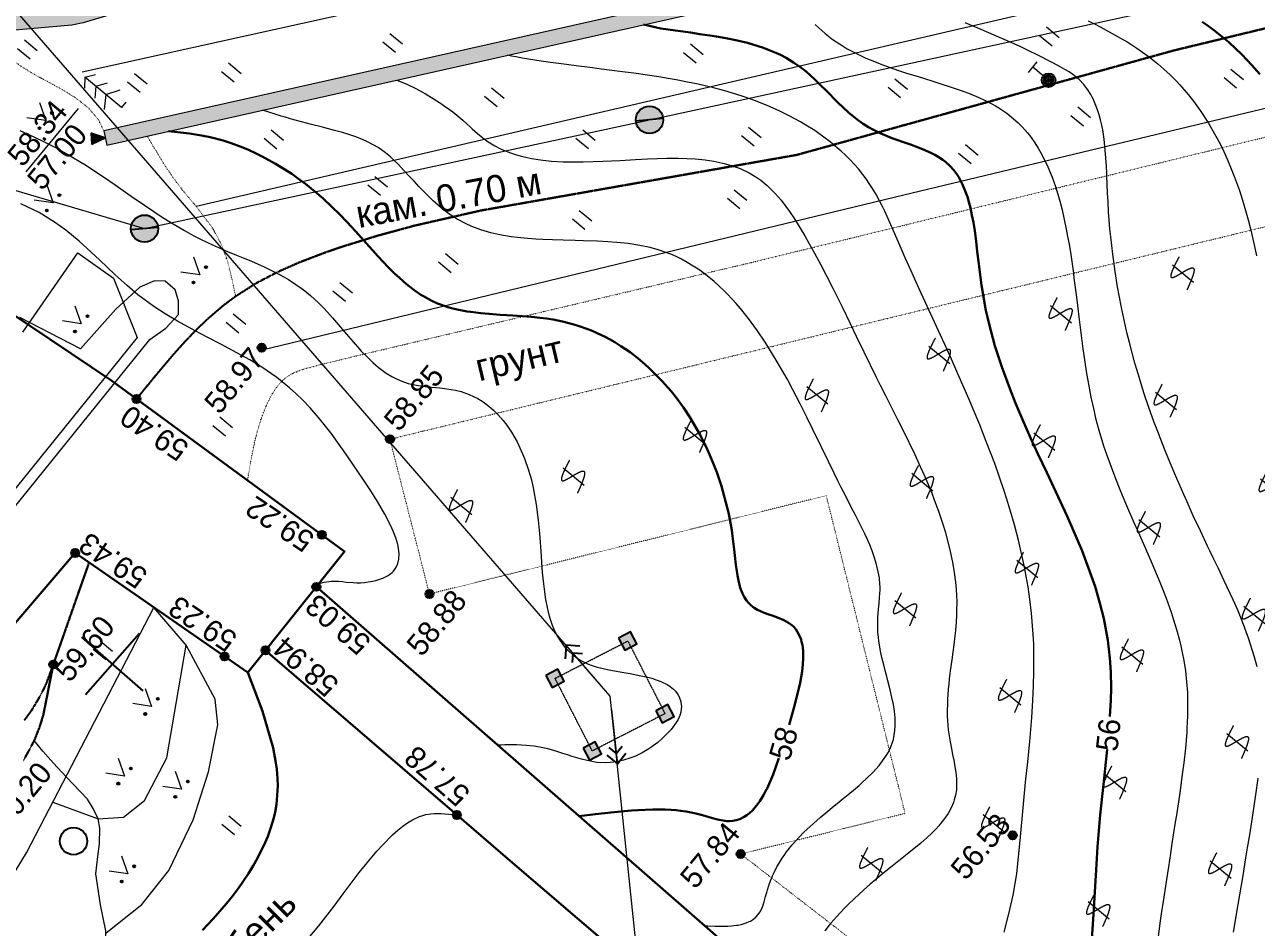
# Model space of a CAD drawing. Header units: millimetres. Extents: x -2893842 to -949497, y -1203244 to 262218.
# Drawn here: x -2134895 to -2089677, y -808872 to -775716 of the extents above; entities that cross this region are included whole.
import ezdxf

# ---------------------------------------------------------------- set-up
doc = ezdxf.new("R2010")
doc.units = ezdxf.units.MM
for name, pattern in [('g5_02x1', [1.5, 1, -0.5]), ('g5_05x2', [3.5, 2.5, -1]), ('g5_366', [0.85, 0.1, -0.75])]:
    doc.linetypes.add(name, pattern=pattern)
doc.layers.get('0').update_dxf_attribs({"lineweight": 5})
for name, color, linetype in [('!!!_ Размеры', 7, 'Continuous'), ('02_сетка', 253, 'Continuous'), ('06_Инженерно-технические сооружения', 253, 'Continuous'), ('07_Объекты электропередачи', 253, 'Continuous'), ('10_Границы покрытий и угодий', 253, 'Continuous'), ('12_Рельеф', 253, 'Continuous'), ('13_Растительность', 253, 'Continuous'), ('19_Горизонтали', 253, 'Continuous'), ('35_Телефон', 253, 'Continuous'), ('37_Кабель низкого напряжения', 253, 'Continuous'), ('38_Кабели высокого напряжения', 253, 'Continuous'), ('44_Крышки колодцев', 253, 'Continuous'), ('61_Отметки высоты поверхности', 253, 'Continuous')]:
    doc.layers.add(name, color=color, linetype=linetype)
doc.styles.add('LIKE17', font='d431.shx')
doc.styles.add('LIKE36', font='pragmai.shx')
doc.linetypes.add('g5_084a', pattern='A,0.001,[18,GUGK_2005.shx,S=2.5,R=180,X=0,Y=0],0.5,[18,GUGK_2005.shx,S=6,R=180,X=0,Y=0],0.5', length=1.001)
doc.linetypes.add('g5_119_1', pattern='A,4,-1,[31,GUGK_2005.shx,S=0.1,R=0,X=0,Y=0],0.35,[31,GUGK_2005.shx,S=0.08,R=0,X=0,Y=0],3.3,[31,GUGK_2005.shx,S=0.08,R=180,X=0,Y=0],0.35,[31,GUGK_2005.shx,S=0.1,R=180,X=0,Y=0],-1', length=10)
doc.linetypes.add('g5_119_3', pattern='A,4,-1,[31,GUGK_2005.shx,S=0.1,R=0,X=0,Y=0],4,[31,GUGK_2005.shx,S=0.1,R=180,X=0,Y=0],-1', length=10)
doc.linetypes.add('g5_133_t', pattern='A,2,[27,GUGK_2005.shx,S=0.4,R=0,X=0,Y=0],2,-1', length=5)
doc.linetypes.add('g5_280_1', pattern='A,0.001,[21,GUGK_2005.shx,S=1,R=180,X=0,Y=0],2', length=2.001)
doc.linetypes.add('g5_347', pattern='A,0,[21,GUGK_2005.shx,S=1.25,R=-115,X=0,Y=0],-0.875,[21,GUGK_2005.shx,S=1.25,R=45,X=0,Y=0],-0.75,[21,GUGK_2005.shx,S=1.25,R=135,X=0,Y=0.25],-0.5', length=2.125)
doc.linetypes.add('g5_386_1', pattern='A,0,-0.75,[39,GUGK_2005.shx,S=0.5,R=0,X=0.55,Y=0],-0.75', length=1.5)

# ---------------------------------------------------------------- blocks, each defined once
blk = doc.blocks.new('BL_333')
at = {"color": 0}
for p, q in [((0, -3), (0, 3)), ((-3, 0), (3, 0))]:
    blk.add_line(p, q, dxfattribs=at)
blk = doc.blocks.new('g5_117')
h = blk.add_hatch(color=255)
h.paths.add_polyline_path([(-0.299, 0.352), (0.352, -0.299, 0.177899), (0.463, 0, 0.639215)])
h.paths.add_polyline_path([(-0.352, 0.299, 0.177899), (-0.463, 0, 0.639215), (0.299, -0.352)])
at = {"color": 0}
blk.add_lwpolyline([(0.354, -0.354), (-0.354, 0.354)], dxfattribs=at)
blk.add_circle((0, 0), 0.5, dxfattribs=at)
blk = doc.blocks.new('g5_119_2c')
h = blk.add_hatch(color=255)
edge = h.paths.add_edge_path()
edge.add_arc((0, 0), 0.212, 0, 360)
edge = h.paths.add_edge_path(flags=16)
edge.add_arc((0, 0), 0.0975, 0, 360)
h = blk.add_hatch(color=0)
edge = h.paths.add_edge_path()
edge.add_arc((0, 0), 0.06, 0, 360)
at = {"color": 0, "lineweight": 20}
for points in [[(-0.25, 0.75), (0.25, 0.75)], [(0, 0.25), (0, 0.75)]]:
    blk.add_lwpolyline(points, dxfattribs=at)
at = {"color": 0}
for radius in [0.25, 0.06]:
    blk.add_circle((0, 0), radius, dxfattribs=at)
blk = doc.blocks.new('g5_416')
at = {"linetype": 'Continuous', "lineweight": 20}
blk.add_lwpolyline([(0.362, 0.6), (0, 0), (-0.362, 0.6)], dxfattribs=at)
at = {"linetype": 'Continuous'}
for centre in [(-0.362, 0), (0.362, 0)]:
    blk.add_circle(centre, 0.0375, dxfattribs=at)
blk = doc.blocks.new('g5_401')
at = {"color": 0, "lineweight": 20}
for points in [[(-0.2, 0), (-0.2, 0.6)], [(0.2, 0), (0.2, 0.6)]]:
    blk.add_lwpolyline(points, dxfattribs=at)
blk = doc.blocks.new('g5_368')
at = {"color": 0}
blk.add_circle((0, 0), 0.5, dxfattribs=at)
blk = doc.blocks.new('g5_388_2')
at = {"color": 0, "lineweight": 20}
for points in [[(0, 1.75), (-0.324, 1.503)], [(0, 1.75), (0.324, 1.503)], [(0, 0), (0, 1.75)], [(0, 1.221), (-0.365, 0.973)], [(0, 1.221), (0.365, 0.973)], [(0, 0.751), (-0.465, 0.443)], [(0, 0.751), (0.465, 0.443)], [(0.25, 0), (0, 0)]]:
    blk.add_lwpolyline(points, dxfattribs=at)
blk = doc.blocks.new('g5_107_1b')
blk.add_hatch(color=0).paths.add_polyline_path([(-0.25, 0.25), (-0.25, -0.25), (0.25, -0.25), (0.25, 0.25)])
at = {"color": 0}
blk.add_lwpolyline([(-0.25, 0.25), (-0.25, -0.25), (0.25, -0.25), (0.25, 0.25)], close=True, dxfattribs=at)
blk = doc.blocks.new('g5_115_2')
at = {"color": 0, "lineweight": 20}
blk.add_lwpolyline([(0, 0), (2, 0)], dxfattribs=at)
at = {"color": 0}
for points in [[(1.376, -0.247), (1.623, 0), (1.376, 0.247)], [(1.646, -0.354), (2, 0), (1.646, 0.354)]]:
    blk.add_lwpolyline(points, dxfattribs=at)
blk = doc.blocks.new('g5_411')
at = {"color": 0, "linetype": 'Continuous', "lineweight": 15}
for points in [[(0.375, 1), (0.365, 0.998), (0.355, 0.996), (0.346, 0.994), (0.336, 0.991), (0.326, 0.989), (0.316, 0.987), (0.307, 0.985), (0.297, 0.983), (0.287, 0.981), (0.277, 0.979), (0.268, 0.976), (0.258, 0.974), (0.248, 0.972), (0.238, 0.97), (0.228, 0.968), (0.219, 0.966), (0.209, 0.963), (0.199, 0.961), (0.189, 0.959), (0.18, 0.957), (0.17, 0.955), (0.16, 0.952), (0.15, 0.95), (0.141, 0.948), (0.131, 0.946), (0.121, 0.943), (0.111, 0.941), (0.102, 0.939), (0.092, 0.937), (0.082, 0.934), (0.073, 0.932), (0.063, 0.93), (0.053, 0.927), (0.043, 0.925), (0.034, 0.923), (0.024, 0.92), (0.014, 0.918), (0.005, 0.915), (-0.005, 0.913), (-0.015, 0.911), (-0.025, 0.908), (-0.034, 0.906), (-0.044, 0.903), (-0.054, 0.901), (-0.063, 0.898), (-0.073, 0.895), (-0.083, 0.893), (-0.092, 0.89), (-0.102, 0.887), (-0.111, 0.885), (-0.121, 0.882), (-0.131, 0.879), (-0.14, 0.876), (-0.15, 0.873), (-0.159, 0.87), (-0.169, 0.867), (-0.178, 0.864), (-0.188, 0.861), (-0.197, 0.858), (-0.207, 0.855), (-0.216, 0.852), (-0.226, 0.849), (-0.235, 0.845), (-0.245, 0.842), (-0.254, 0.838), (-0.263, 0.834), (-0.272, 0.831), (-0.282, 0.827), (-0.291, 0.823), (-0.3, 0.818), (-0.309, 0.814), (-0.318, 0.809), (-0.327, 0.805), (-0.335, 0.799), (-0.344, 0.794), (-0.352, 0.788), (-0.36, 0.782), (-0.367, 0.775), (-0.374, 0.768), (-0.379, 0.76), (-0.383, 0.75), (-0.385, 0.741), (-0.384, 0.731), (-0.38, 0.721), (-0.375, 0.713), (-0.369, 0.705), (-0.361, 0.698), (-0.354, 0.692), (-0.346, 0.686), (-0.337, 0.681), (-0.329, 0.675), (-0.32, 0.67), (-0.312, 0.665), (-0.303, 0.661), (-0.294, 0.656), (-0.285, 0.652), (-0.276, 0.647), (-0.267, 0.643), (-0.258, 0.639), (-0.249, 0.635), (-0.239, 0.631), (-0.23, 0.627), (-0.221, 0.623), (-0.212, 0.619), (-0.202, 0.616), (-0.193, 0.612), (-0.184, 0.608), (-0.174, 0.605), (-0.165, 0.601), (-0.156, 0.597), (-0.146, 0.594), (-0.137, 0.59), (-0.128, 0.587), (-0.118, 0.584), (-0.109, 0.58), (-0.099, 0.577), (-0.09, 0.573), (-0.081, 0.57), (-0.071, 0.567), (-0.062, 0.563), (-0.052, 0.56), (-0.043, 0.556), (-0.034, 0.553), (-0.024, 0.55), (-0.015, 0.546), (-0.005, 0.543), (0.004, 0.54), (0.013, 0.536), (0.023, 0.533), (0.032, 0.53), (0.042, 0.526), (0.051, 0.523), (0.061, 0.519), (0.07, 0.516), (0.079, 0.513), (0.089, 0.509), (0.098, 0.506), (0.108, 0.502), (0.117, 0.499), (0.126, 0.495), (0.136, 0.492), (0.145, 0.488), (0.154, 0.485), (0.164, 0.481), (0.173, 0.477), (0.182, 0.474), (0.191, 0.47), (0.201, 0.466), (0.21, 0.462), (0.219, 0.458), (0.228, 0.454), (0.238, 0.45), (0.247, 0.446), (0.256, 0.442), (0.265, 0.438), (0.274, 0.433), (0.283, 0.429), (0.292, 0.425), (0.301, 0.42), (0.309, 0.415), (0.318, 0.41), (0.327, 0.405), (0.335, 0.4), (0.343, 0.394), (0.351, 0.388), (0.359, 0.382), (0.367, 0.375), (0.374, 0.368), (0.38, 0.36), (0.385, 0.352), (0.39, 0.343), (0.392, 0.333), (0.392, 0.323), (0.391, 0.313), (0.387, 0.304), (0.382, 0.295), (0.377, 0.287), (0.37, 0.279), (0.363, 0.272), (0.356, 0.266), (0.348, 0.259), (0.34, 0.253), (0.332, 0.248), (0.323, 0.242), (0.315, 0.237), (0.306, 0.232), (0.298, 0.227), (0.289, 0.222), (0.28, 0.217), (0.271, 0.213), (0.262, 0.208), (0.253, 0.204), (0.244, 0.2), (0.235, 0.196), (0.226, 0.192), (0.217, 0.188), (0.207, 0.184), (0.198, 0.18), (0.189, 0.176), (0.179, 0.173), (0.17, 0.169), (0.161, 0.165), (0.151, 0.162), (0.142, 0.158), (0.133, 0.155), (0.123, 0.151), (0.114, 0.148), (0.105, 0.145), (0.095, 0.141), (0.086, 0.138), (0.076, 0.135), (0.067, 0.132), (0.057, 0.129), (0.048, 0.125), (0.038, 0.122), (0.029, 0.119), (0.019, 0.116), (0.01, 0.113), (0, 0.11), (-0.009, 0.107), (-0.019, 0.104), (-0.028, 0.101), (-0.038, 0.098), (-0.048, 0.095), (-0.057, 0.092), (-0.067, 0.089), (-0.076, 0.086), (-0.086, 0.083), (-0.095, 0.08), (-0.105, 0.078), (-0.115, 0.075), (-0.124, 0.072), (-0.134, 0.069), (-0.143, 0.066), (-0.153, 0.063), (-0.162, 0.061), (-0.172, 0.058), (-0.182, 0.055), (-0.191, 0.052), (-0.201, 0.049), (-0.21, 0.047), (-0.22, 0.044), (-0.23, 0.041), (-0.239, 0.038), (-0.249, 0.036), (-0.259, 0.033), (-0.268, 0.03), (-0.278, 0.027), (-0.287, 0.025), (-0.297, 0.022), (-0.307, 0.019), (-0.316, 0.017), (-0.326, 0.014), (-0.336, 0.011), (-0.345, 0.008), (-0.355, 0.006), (-0.364, 0.003), (-0.374, 0), (-0.375, 0)], [(0, 1), (0, 0)]]:
    blk.add_lwpolyline(points, dxfattribs=at)
blk = doc.blocks.new('g5_330a')
blk.add_hatch(color=0).paths.add_polyline_path([(0, 0), (-0.2, 0.5), (0.2, 0.5)])
at = {"color": 0}
blk.add_lwpolyline([(0, 0), (-0.2, 0.5), (0.2, 0.5)], close=True, dxfattribs=at)
blk = doc.blocks.new('g5_330')
blk.add_hatch(color=0).paths.add_polyline_path([(-0.15, 0, 1), (0.15, 0, 1)])
at = {"color": 0}
blk.add_circle((0, 0), 0.15, dxfattribs=at)
blk = doc.blocks.new('Топо_07.04.17')
at = {"layer": '06_Инженерно-технические сооружения', "linetype": 'Continuous', "lineweight": 20}
for points in [[(-295419, -630625), (-295147, -630158), (-290277, -632990), (-289933, -633144), (-284833, -634750), (-284407, -634828), (-278695, -634968), (-277995, -634912), (-272718, -633949), (-272115, -633810), (-260439, -630552), (-259791, -630423), (-240439, -628100), (-218525, -625815), (-164759, -622047), (-135083, -620544), (-130245, -620552), (-130246, -621092), (-135069, -621084), (-164726, -622586), (-218478, -626353), (-240379, -628637), (-259844, -630973), (-260174, -631039), (-272139, -634377), (-272456, -634450), (-278100, -635480), (-278520, -635512), (-284544, -635365), (-284833, -635316), (-290110, -633655), (-290498, -633486)], [(-277798, -639501), (-277740, -640038), (-251719, -637218), (-236328, -635343), (-211308, -633164), (-211354, -632626), (-236384, -634805), (-251781, -636682)]]:
    blk.add_hatch(color=7, dxfattribs=at).paths.add_polyline_path(points)
at = {"layer": '02_сетка', "color": 3, "linetype": 'Continuous'}
for p, q in [((-278675, -660108), (-280691, -657887)), ((-280794, -660005), (-278572, -657989))]:
    blk.add_line(p, q, dxfattribs=at)
at = {"layer": '06_Инженерно-технические сооружения', "color": 7, "linetype": 'Continuous', "lineweight": 20}
for points in [[(-135069, -621084), (-164726, -622586), (-218478, -626353), (-240379, -628637), (-259844, -630973), (-260174, -631039), (-272139, -634377), (-272456, -634450), (-278100, -635480), (-278520, -635512), (-284544, -635365)], [(-280794, -640678), (-278625, -638584)]]:
    blk.add_lwpolyline(points, dxfattribs=at)
blk.add_lwpolyline([(-277798, -639501), (-277740, -640038), (-251719, -637218), (-236328, -635343), (-211308, -633164), (-211354, -632626), (-236384, -634805), (-251781, -636682)], close=True, dxfattribs=at)
at = {"layer": '06_Инженерно-технические сооружения', "color": 7, "linetype": 'g5_280_1', "lineweight": 20}
blk.add_lwpolyline([(-211354, -632626), (-236384, -634805), (-251781, -636682), (-277798, -639501)], dxfattribs=at)
at = {"layer": '07_Объекты электропередачи', "color": 7, "linetype": 'Continuous', "lineweight": 20}
blk.add_lwpolyline([(-262243, -733005), (-261671, -662224), (-414519, -439250), (-568480, -181191), (-580494, -155079)], dxfattribs=at)
at = {"layer": '07_Объекты электропередачи', "color": 7, "linetype": 'g5_02x1', "lineweight": 20}
blk.add_lwpolyline([(-263603, -661351), (-260796, -660292), (-259738, -663097), (-262545, -664156)], close=True, dxfattribs=at)
at = {"layer": '10_Границы покрытий и угодий', "color": 7, "linetype": 'Continuous', "lineweight": 30}
for points in [[(-285731, -659580), (-280589, -654790), (-280123, -655201), (-274788, -659869), (-270754, -655852), (-278536, -648666), (-286157, -642194)], [(-197334, -732795), (-199154, -729338), (-200007, -728018), (-200680, -727245), (-201331, -726520), (-201919, -725892), (-202764, -725058), (-203504, -724406), (-204036, -723989), (-204698, -723528), (-205660, -722935), (-207138, -722123), (-210119, -720640), (-210859, -720276), (-211363, -719965), (-211994, -719518), (-213081, -718649), (-214365, -717480), (-215802, -715998), (-220129, -710872), (-227585, -702614), (-241147, -689339), (-256405, -674032), (-271932, -657026)], [(-274048, -659132), (-267752, -665930), (-266067, -667747), (-262653, -671420), (-258787, -675562), (-255344, -679228), (-251720, -683023), (-248011, -686798), (-244174, -690542), (-243624, -691063), (-240639, -693832), (-237141, -697033)], [(-277511, -669083), (-277069, -668713), (-276519, -668211), (-276273, -667968), (-276019, -667700), (-275587, -667201), (-275386, -666944), (-275196, -666683), (-274855, -666147), (-274740, -665939), (-274584, -665624), (-274440, -665279), (-274368, -665073), (-274290, -664807), (-274166, -664125), (-274143, -663856), (-274133, -663512), (-274137, -663278), (-274176, -662724), (-274416, -661339), (-274527, -660872), (-274788, -659869)]]:
    blk.add_lwpolyline(points, dxfattribs=at)
at = {"layer": '10_Границы покрытий и угодий', "color": 7, "linetype": 'g5_366', "lineweight": 20}
for points in [[(-274000, -652854), (-273793, -652131), (-273540, -651368), (-273409, -651033), (-273245, -650664), (-273067, -650314), (-272934, -650085), (-272745, -649807), (-272649, -649685), (-272506, -649528), (-272386, -649417), (-272273, -649328), (-272146, -649245), (-272004, -649173), (-271899, -649131), (-271748, -649083), (-271714, -649074), (-271524, -649032), (-270899, -648939), (-269336, -648739), (-254823, -647000), (-232827, -644207), (-211936, -641485), (-199354, -639820)], [(-197288, -718930), (-204773, -719886), (-257559, -668530), (-251392, -667724), (-252951, -655807), (-267834, -657754), (-268636, -651940), (-107028, -631588), (-108958, -686802), (-121305, -709015), (-142932, -712252)], [(-277798, -639501), (-277935, -639098), (-278242, -638628), (-278692, -638181), (-279168, -637811), (-279600, -637509), (-280110, -637150), (-280442, -636897), (-280854, -636534), (-281244, -636135), (-281856, -635431)], [(-273673, -646087), (-273740, -645377), (-273802, -644907), (-273857, -644602), (-273952, -644212), (-274220, -643520), (-274741, -642645), (-275174, -641988), (-275446, -641528), (-275726, -640991), (-276238, -639875)]]:
    blk.add_lwpolyline(points, dxfattribs=at)
at = {"layer": '10_Границы покрытий и угодий', "color": 7, "linetype": 'g5_05x2', "lineweight": 30}
for points in [[(-277715, -649424), (-276908, -648638), (-276203, -647971), (-275711, -647533), (-275251, -647152), (-274773, -646788), (-274161, -646373), (-273673, -646087), (-272855, -645689), (-272030, -645371), (-271232, -645120), (-270253, -644867), (-269668, -644736), (-268251, -644465), (-266850, -644249), (-264390, -643974), (-252619, -643250), (-238434, -640999), (-226930, -639556), (-215812, -638289), (-207814, -637130)], [(-280123, -655201), (-281848, -658770), (-282163, -659399), (-282311, -659648), (-282549, -659988), (-282836, -660362), (-283126, -660676)], [(-283327, -662145), (-282858, -661468), (-282597, -660976), (-282419, -660565), (-281848, -658770)]]:
    blk.add_lwpolyline(points, dxfattribs=at)
at = {"layer": '10_Границы покрытий и угодий', "color": 7, "linetype": 'Continuous', "lineweight": 20}
for points in [[(-284250, -670546), (-283682, -670764), (-283123, -670867), (-282627, -670862), (-282163, -670746), (-281876, -670591), (-281677, -670423), (-281531, -670258), (-281363, -670007), (-281280, -669847), (-281077, -669178), (-281040, -668708), (-281119, -667740), (-281158, -666590), (-281019, -665966), (-280901, -665507), (-280833, -664937), (-280852, -664590), (-280992, -664185), (-281162, -663830), (-281847, -662918), (-282254, -662377), (-282588, -661884), (-282858, -661468)], [(-273686, -669829), (-273246, -669407), (-272603, -668747), (-272226, -668343), (-271552, -667631), (-270817, -666923), (-270580, -666716), (-270179, -666396), (-269964, -666242), (-269764, -666115), (-269588, -666018), (-269383, -665923), (-269115, -665834), (-268995, -665808), (-268878, -665791), (-268697, -665781), (-268568, -665785), (-268400, -665801), (-268325, -665812), (-267752, -665930)]]:
    blk.add_lwpolyline(points, dxfattribs=at)
at = {"layer": '12_Рельеф', "color": 7, "linetype": 'g5_084a', "lineweight": 20}
blk.add_lwpolyline([(-322911, -703253), (-322256, -701602), (-319298, -696287), (-318067, -693965), (-317466, -692797), (-316804, -691560), (-316413, -690873), (-315652, -689661), (-315022, -688786), (-313995, -687598), (-310385, -684685), (-304905, -680758), (-301909, -678909), (-298583, -676613), (-296230, -674941), (-293770, -673360), (-291822, -672286), (-288994, -670719), (-287517, -669730), (-286330, -668735), (-285000, -667327), (-283604, -665534), (-277946, -657106)], dxfattribs=at)
at = {"layer": '12_Рельеф', "color": 7, "linetype": 'g5_347', "lineweight": 20}
for points in [[(-281031, -668778), (-279615, -667897), (-278482, -666772), (-277392, -665018), (-276634, -663330), (-276098, -661652), (-276082, -660710), (-276919, -658609), (-277946, -657106)], [(-282433, -663790), (-280852, -664590), (-279922, -664637), (-279083, -664108), (-278088, -662642), (-276919, -658609)]]:
    blk.add_lwpolyline(points, dxfattribs=at)
at = {"layer": '13_Растительность', "color": 7, "linetype": 'g5_386_1', "lineweight": 20}
for points in [[(-272932, -648151), (-248883, -645148), (-158968, -634074), (-107894, -627365)], [(-278346, -637259), (-212437, -630337)], [(-213316, -635512), (-274741, -642645)]]:
    blk.add_lwpolyline(points, dxfattribs=at)
at = {"layer": '19_Горизонтали', "color": 42, "linetype": 'Continuous', "lineweight": 20}
for points in [[(-280861, -639145), (-280375, -639432), (-280016, -639659), (-279584, -639948), (-279264, -640174), (-278572, -640702), (-278290, -640933), (-277968, -641206), (-277601, -641525), (-277066, -641996), (-276624, -642385), (-276309, -642654), (-276021, -642895), (-275710, -643146), (-275272, -643478), (-274942, -643711), (-274697, -643873), (-274503, -643995), (-274309, -644112), (-273778, -644416), (-273466, -644589), (-273239, -644715), (-273034, -644830), (-272534, -645121), (-272263, -645289), (-271957, -645494), (-271681, -645696), (-271424, -645903), (-271185, -646118), (-270940, -646366), (-270678, -646671), (-270518, -646876), (-270388, -647051), (-270232, -647272), (-269723, -648026), (-269579, -648236), (-269437, -648439), (-269316, -648605), (-269153, -648817), (-269055, -648938), (-268938, -649074), (-268764, -649261), (-268495, -649511), (-268306, -649660), (-268127, -649780), (-267963, -649874), (-267738, -649979), (-267448, -650080), (-267065, -650178), (-266605, -650278), (-266357, -650335), (-266038, -650425), (-265846, -650495), (-265556, -650633), (-265265, -650819), (-265083, -650964), (-264896, -651140), (-264738, -651312), (-264597, -651488), (-264429, -651730), (-264318, -651915), (-264175, -652188), (-264009, -652569), (-263856, -653022), (-263805, -653203), (-263705, -653650), (-263646, -654008), (-263611, -654309), (-263572, -654926), (-263566, -655511), (-263570, -655759), (-263577, -656007), (-263588, -656319), (-263609, -656834), (-263618, -657072), (-263630, -657434), (-263636, -657853), (-263635, -658049), (-263621, -658432), (-263597, -658739), (-263577, -658911), (-263542, -659135), (-263486, -659395), (-263443, -659550), (-263388, -659717), (-263331, -659861), (-263158, -660194), (-263093, -660292), (-263016, -660395), (-262848, -660583), (-262608, -660789), (-262353, -660954), (-262199, -661033), (-262051, -661100), (-261602, -661264), (-261402, -661327), (-261068, -661426), (-260846, -661490), (-260457, -661610), (-260259, -661678), (-260076, -661748), (-259916, -661819), (-259756, -661900), (-259519, -662054), (-259433, -662126), (-259323, -662240), (-259263, -662321), (-259213, -662405), (-259184, -662466), (-259143, -662582), (-259117, -662720), (-259114, -662753), (-259112, -662895), (-259151, -663110), (-259201, -663228), (-259246, -663306), (-259302, -663386), (-259440, -663548), (-259584, -663693), (-259714, -663810), (-259943, -663991), (-260123, -664114), (-260401, -664275), (-260474, -664312), (-260736, -664429), (-260991, -664520), (-261209, -664579), (-261442, -664624), (-261692, -664651), (-261940, -664655), (-262121, -664643), (-262425, -664591), (-262773, -664488), (-262976, -664411), (-263297, -664274), (-263464, -664198), (-263627, -664124), (-263941, -663986), (-264161, -663898), (-264393, -663818), (-264644, -663746), (-264923, -663681), (-265290, -663618), (-265546, -663587), (-265709, -663572), (-265848, -663562), (-265970, -663556)], [(-241433, -639560), (-241151, -639744), (-240914, -639904), (-240323, -640325), (-240101, -640495), (-239941, -640622), (-239768, -640764), (-239389, -641102), (-239345, -641143), (-239068, -641421), (-238872, -641634), (-238671, -641869), (-238463, -642132), (-238351, -642282), (-238091, -642662), (-237922, -642933), (-237718, -643293), (-237468, -643793), (-237250, -644297), (-237134, -644597), (-237029, -644894), (-236927, -645209), (-236827, -645551), (-236742, -645873), (-236623, -646385), (-236549, -646750), (-236466, -647223), (-236426, -647483), (-236378, -647830), (-236310, -648418), (-236271, -648838)], [(-239910, -673419), (-239625, -672436), (-239323, -671392), (-239142, -670760), (-239041, -670406), (-238910, -669938), (-238782, -669475), (-238628, -668909), (-238519, -668499), (-238366, -667905)], [(-237941, -663840), (-237995, -663470), (-238137, -662757), (-238294, -662134), (-238421, -661693), (-238544, -661297), (-238787, -660562), (-238950, -660090), (-239095, -659677), (-239188, -659411), (-239252, -659228), (-239453, -658641), (-239648, -658059), (-239820, -657531), (-239909, -657250), (-240160, -656432), (-240321, -655875), (-240415, -655538), (-240522, -655138), (-240616, -654774), (-240685, -654494), (-240817, -653929), (-240930, -653405), (-241014, -652988), (-241069, -652694), (-241146, -652253), (-241208, -651862), (-241264, -651475), (-241313, -651092), (-241411, -650161), (-241446, -649711), (-241467, -649390), (-241493, -648824), (-241507, -648185), (-241506, -647533), (-241501, -647247), (-241491, -646926), (-241478, -646618), (-241457, -646238), (-241437, -645930), (-241413, -645603), (-241392, -645295), (-241382, -645158), (-241360, -644788), (-241342, -644220), (-241343, -643946), (-241356, -643606), (-241376, -643373), (-241393, -643223), (-241422, -643033), (-241460, -642845), (-241500, -642682), (-241535, -642562), (-241570, -642456), (-241602, -642369), (-241645, -642264), (-241734, -642079), (-241862, -641867), (-242010, -641671), (-242220, -641454), (-242341, -641351), (-242482, -641243), (-242647, -641124), (-242873, -640968), (-243011, -640874), (-243347, -640651), (-243813, -640353), (-244048, -640208), (-244391, -640001), (-245372, -639436), (-245924, -639131)], [(-251404, -638570), (-251287, -638709), (-251191, -638819), (-251084, -638936), (-250970, -639051), (-250860, -639156), (-250719, -639281), (-250548, -639422), (-250335, -639584), (-250116, -639737), (-249906, -639873), (-249695, -640001), (-249549, -640085), (-249045, -640352), (-248820, -640463), (-248591, -640572), (-248237, -640733), (-247907, -640880), (-247642, -640996), (-247355, -641121), (-247073, -641246), (-246746, -641394), (-246354, -641582), (-246039, -641744), (-245742, -641909), (-245540, -642031), (-245292, -642195), (-245170, -642282), (-245053, -642371), (-244785, -642598), (-244416, -642986), (-244279, -643160), (-244109, -643405), (-244052, -643495), (-243907, -643749), (-243780, -644006), (-243702, -644186), (-243598, -644453), (-243506, -644726), (-243394, -645123), (-243312, -645477), (-243257, -645760), (-243200, -646114), (-243168, -646349), (-243094, -647074), (-243075, -647346), (-243057, -647638), (-243040, -648021), (-243020, -648714), (-243017, -648896), (-243012, -649246), (-243008, -649692), (-243003, -650326), (-242998, -650823), (-242986, -651507), (-242974, -651913), (-242953, -652422), (-242939, -652689), (-242893, -653302), (-242844, -653785), (-242806, -654089), (-242736, -654546), (-242628, -655133), (-242551, -655493), (-242334, -656372), (-242216, -656802), (-242064, -657326), (-241840, -658056), (-241727, -658419), (-241626, -658738), (-241465, -659255), (-241352, -659624), (-241142, -660347), (-241074, -660596), (-240982, -660953), (-240858, -661485), (-240798, -661773), (-240731, -662139), (-240671, -662536), (-240644, -662751), (-240618, -663005), (-240595, -663300), (-240579, -663689), (-240579, -664095), (-240597, -664486), (-240622, -664789), (-240689, -665349), (-240759, -665788), (-240785, -665937), (-240899, -666506), (-241020, -667036), (-241121, -667451), (-241292, -668115), (-241506, -668917), (-241575, -669170), (-241783, -669933), (-241881, -670289), (-242011, -670764), (-242137, -671228), (-242346, -672006), (-242462, -672449), (-242528, -672705), (-242672, -673274)], [(-248277, -672476), (-248019, -671823), (-247789, -671156), (-247567, -670391), (-247276, -669063), (-247093, -668145), (-246866, -667087), (-246708, -666360), (-246552, -665625), (-246378, -664757), (-246264, -664132), (-246179, -663607), (-246104, -663083), (-246022, -662357), (-245999, -662082), (-245974, -661721), (-245949, -660948), (-245952, -660431), (-245967, -659975), (-246021, -659171), (-246124, -658233), (-246208, -657653), (-246302, -657097), (-246387, -656644), (-246443, -656371), (-246677, -655329), (-246891, -654487), (-247063, -653855), (-247233, -653264), (-247343, -652892), (-247646, -651905), (-247853, -651254), (-248007, -650778), (-248124, -650417), (-248230, -650092), (-248541, -649145), (-248705, -648640), (-248825, -648272), (-248934, -647931), (-249086, -647453), (-249309, -646734), (-249540, -645983), (-249642, -645672), (-249706, -645488), (-249777, -645298), (-249888, -645021), (-249990, -644792), (-250070, -644629), (-250185, -644412), (-250285, -644240), (-250428, -644015), (-250564, -643820), (-250679, -643665), (-250839, -643464), (-250986, -643293), (-251112, -643154), (-251344, -642914), (-251555, -642712), (-251773, -642517), (-251865, -642438), (-252163, -642198), (-252343, -642062), (-252732, -641788), (-253074, -641568), (-253467, -641337), (-253964, -641073), (-254368, -640879), (-254555, -640795), (-254983, -640613), (-255377, -640459), (-255918, -640266), (-256309, -640137), (-256706, -640013), (-256991, -639929), (-257331, -639833), (-257738, -639722), (-258221, -639596), (-258536, -639517), (-259016, -639399), (-259393, -639307), (-259713, -639230), (-260000, -639160), (-260209, -639109), (-260650, -639001), (-261225, -638854), (-261552, -638767), (-262003, -638643), (-262223, -638579), (-262463, -638508), (-262617, -638461), (-262764, -638415)], [(-266899, -638863), (-266569, -639044), (-266211, -639267), (-265909, -639486), (-265654, -639686), (-265407, -639890), (-265280, -639997), (-265104, -640150), (-264982, -640260), (-264919, -640320), (-264656, -640595), (-264524, -640746), (-264402, -640891), (-264349, -640952), (-264175, -641151), (-264006, -641328), (-263825, -641491), (-263598, -641668), (-263419, -641788), (-263293, -641864), (-263052, -641993), (-262877, -642074), (-262679, -642156), (-262517, -642216), (-262305, -642286), (-261908, -642393), (-261592, -642462), (-261170, -642535), (-260439, -642624), (-259717, -642680), (-259080, -642718), (-258520, -642749), (-258077, -642776), (-257713, -642803), (-257370, -642833), (-256946, -642882), (-256347, -642976), (-255980, -643056), (-255673, -643138), (-255354, -643243), (-255051, -643364), (-254744, -643516), (-254426, -643712), (-254200, -643882), (-254036, -644026), (-253825, -644243), (-253566, -644565), (-253380, -644838), (-253118, -645286), (-252967, -645578), (-252661, -646238), (-252549, -646497), (-252378, -646909), (-252378, -646909), (-252198, -647356), (-251851, -648267), (-251583, -649009), (-251365, -649629), (-251197, -650109), (-250986, -650716), (-250640, -651689), (-250519, -652019), (-250381, -652394), (-250171, -652960), (-250035, -653326), (-249883, -653743), (-249557, -654670), (-249405, -655128), (-249283, -655516), (-249098, -656155), (-249031, -656407), (-248925, -656836), (-248827, -657289), (-248762, -657643), (-248660, -658355), (-248624, -658752), (-248604, -659138), (-248599, -659494), (-248605, -659768), (-248635, -660212), (-248672, -660534), (-248697, -660703), (-248742, -660964), (-248803, -661267), (-248845, -661453), (-248923, -661783), (-248987, -662043), (-249056, -662313), (-249154, -662708), (-249224, -663002), (-249267, -663194), (-249301, -663358), (-249346, -663595), (-249368, -663719), (-249393, -663879), (-249433, -664181), (-249450, -664354), (-249461, -664511), (-249472, -664853), (-249465, -665159), (-249457, -665301), (-249443, -665491), (-249418, -665774), (-249399, -665990), (-249387, -666148), (-249378, -666309), (-249374, -666436), (-249377, -666682), (-249389, -666849), (-249409, -666992), (-249425, -667075), (-249478, -667271), (-249543, -667437), (-249588, -667533), (-249629, -667609), (-249736, -667780), (-249827, -667905), (-249930, -668030), (-250014, -668121), (-250127, -668236), (-250218, -668321), (-250343, -668431), (-250498, -668557), (-250689, -668701), (-250940, -668878), (-251421, -669189), (-251824, -669437), (-252152, -669640), (-252407, -669800), (-252735, -670014), (-252959, -670166), (-253229, -670355), (-253607, -670635), (-253828, -670807), (-253951, -670907), (-254187, -671105), (-254552, -671433), (-254620, -671498), (-254810, -671685)], [(-271819, -656913), (-271632, -656892), (-271440, -656884), (-271354, -656885), (-271179, -656901), (-271095, -656914), (-270954, -656942), (-270818, -656973), (-270568, -657024), (-270434, -657043), (-270301, -657056), (-270156, -657062), (-270021, -657061), (-269923, -657057), (-269739, -657038), (-269473, -656983), (-269391, -656958), (-269295, -656921), (-269210, -656880), (-269103, -656813), (-269050, -656771), (-268978, -656698), (-268909, -656605), (-268857, -656505), (-268806, -656353), (-268777, -656158), (-268776, -655950), (-268789, -655816), (-268832, -655563), (-268896, -655311), (-268970, -655077), (-269130, -654653), (-269346, -654162), (-269544, -653750), (-269783, -653279), (-269916, -653022), (-270108, -652655), (-270373, -652162), (-270590, -651775), (-270729, -651536), (-270933, -651199), (-271157, -650851), (-271421, -650470), (-271657, -650156), (-271883, -649880), (-272086, -649649), (-272507, -649222), (-273006, -648787), (-273422, -648466), (-273864, -648150), (-274412, -647778), (-274854, -647482), (-275293, -647186), (-275900, -646757), (-276321, -646436), (-276700, -646123), (-277230, -645626), (-277585, -645251), (-277981, -644801), (-278490, -644199), (-278763, -643877), (-279154, -643432), (-279597, -642971), (-279970, -642628), (-280493, -642222), (-281122, -641824)], [(-259176, -670997), (-259060, -671016), (-258798, -671055), (-258599, -671082), (-258422, -671100), (-258329, -671108), (-258189, -671115), (-258010, -671115), (-257950, -671112), (-257835, -671102), (-257726, -671086), (-257648, -671070), (-257523, -671033), (-257480, -671017), (-257400, -670981), (-257342, -670949), (-257269, -670900), (-257168, -670813), (-257097, -670731), (-257064, -670685), (-257012, -670601), (-256972, -670526), (-256932, -670444), (-256903, -670378), (-256824, -670184), (-256768, -670042), (-256729, -669944), (-256645, -669757), (-256583, -669632), (-256526, -669526), (-256484, -669453), (-256420, -669347), (-256287, -669148), (-256197, -669026), (-256060, -668854), (-255950, -668728), (-255873, -668645), (-255751, -668519), (-255652, -668424), (-255490, -668275), (-255341, -668148), (-255174, -668012), (-255028, -667900), (-254915, -667816), (-254512, -667532), (-254203, -667326), (-254033, -667216), (-253756, -667038), (-253592, -666933), (-253327, -666762), (-252958, -666516), (-252839, -666434), (-252653, -666298), (-252399, -666098), (-252145, -665873), (-251853, -665556), (-251750, -665419), (-251640, -665245), (-251554, -665078), (-251513, -664979), (-251462, -664827), (-251420, -664661), (-251388, -664480), (-251363, -664202), (-251359, -663956), (-251370, -663701), (-251391, -663442), (-251423, -663160), (-251469, -662826), (-251493, -662659), (-251518, -662488), (-251555, -662218), (-251590, -661939), (-251613, -661707), (-251630, -661469), (-251636, -661329), (-251638, -661185), (-251635, -661009), (-251624, -660833), (-251575, -660462), (-251516, -660168), (-251470, -659954), (-251427, -659742), (-251402, -659603), (-251384, -659479), (-251369, -659347), (-251363, -659267), (-251358, -659031), (-251370, -658799), (-251410, -658481), (-251465, -658196), (-251511, -658006), (-251572, -657787), (-251636, -657580), (-251709, -657360), (-251754, -657232), (-251971, -656644), (-252079, -656355), (-252246, -655908), (-252372, -655567), (-252466, -655309), (-252571, -655017), (-252731, -654568), (-252925, -654015), (-253166, -653333), (-253333, -652868), (-253526, -652344), (-253733, -651807), (-253901, -651387), (-254121, -650870), (-254188, -650717), (-254384, -650292), (-254551, -649949), (-254783, -649505), (-254890, -649313), (-255057, -649026), (-255184, -648819), (-255313, -648620), (-255447, -648423), (-255576, -648241), (-255735, -648031), (-255838, -647901), (-255977, -647734), (-256157, -647532), (-256333, -647348), (-256430, -647252), (-256637, -647060), (-256856, -646876), (-257057, -646721), (-257259, -646580), (-257444, -646462), (-257629, -646355), (-257764, -646284), (-258064, -646142), (-258353, -646027), (-258722, -645904), (-259142, -645790), (-259545, -645700), (-259874, -645638), (-260248, -645575), (-260753, -645500), (-261056, -645458), (-261499, -645397), (-261882, -645343), (-262229, -645289), (-262487, -645245), (-262792, -645188), (-263151, -645110), (-263376, -645054), (-263787, -644935), (-264102, -644825), (-264455, -644677), (-264768, -644518), (-264993, -644385), (-265269, -644192), (-265550, -643958), (-265808, -643707), (-266068, -643421), (-266319, -643116), (-266532, -642840), (-266690, -642627), (-266843, -642418), (-267011, -642188), (-267188, -641954), (-267336, -641771), (-267449, -641641), (-267607, -641476), (-267751, -641343), (-267862, -641251), (-268002, -641145), (-268250, -640981), (-268480, -640849), (-268667, -640752), (-268876, -640653), (-269094, -640557), (-269380, -640441), (-269810, -640276), (-270190, -640134), (-270549, -639994), (-270823, -639883), (-271130, -639754), (-271261, -639699), (-271476, -639606), (-271701, -639509), (-271927, -639408)]]:
    blk.add_lwpolyline(points, dxfattribs=at)
at = {"layer": '19_Горизонтали', "color": 42, "linetype": 'Continuous', "lineweight": 30}
for points in [[(-235395, -642219), (-235643, -641853), (-235965, -641426), (-236390, -640928), (-236557, -640751), (-236841, -640468), (-237117, -640213), (-237284, -640066)], [(-243520, -665040), (-243419, -664452), (-243359, -664002), (-243302, -663408), (-243277, -662908), (-243280, -662249), (-243339, -661441), (-243415, -660862), (-243525, -660237), (-243583, -659957), (-243850, -658881), (-244251, -657553), (-244813, -655879), (-245059, -655154), (-245262, -654538), (-245482, -653843), (-245667, -653213), (-245818, -652659), (-246019, -651826), (-246178, -651032), (-246270, -650463), (-246303, -650218), (-246334, -649963), (-246361, -649706), (-246423, -648767), (-246435, -647890), (-246435, -647523), (-246437, -647138), (-246444, -646758), (-246457, -646442), (-246476, -646170), (-246503, -645899), (-246527, -645726), (-246569, -645484), (-246629, -645229), (-246692, -645019), (-246750, -644861), (-246803, -644738), (-246863, -644618), (-246956, -644456), (-247076, -644286), (-247224, -644116), (-247307, -644036), (-247464, -643904), (-247581, -643818), (-247714, -643730), (-248008, -643558), (-248218, -643447), (-248389, -643363), (-248709, -643208), (-248866, -643131), (-249042, -643044), (-249241, -642940), (-249353, -642879), (-249436, -642832), (-249717, -642657), (-249893, -642531), (-250073, -642385), (-250230, -642245), (-250381, -642096), (-250556, -641911), (-250725, -641718), (-250902, -641505), (-251020, -641358), (-251163, -641176), (-251292, -641011), (-251451, -640811), (-251644, -640575), (-251787, -640410), (-251935, -640249), (-252109, -640075), (-252351, -639862), (-252604, -639668), (-252804, -639534), (-252965, -639435), (-253192, -639308), (-253384, -639210), (-253957, -638961), (-254366, -638812), (-254723, -638696), (-255062, -638595), (-255293, -638530), (-255657, -638440), (-255994, -638346), (-256530, -638208), (-257050, -638072), (-257665, -637863)], [(-255257, -664015), (-255017, -663432), (-254820, -662926), (-254683, -662531), (-254562, -662121), (-254501, -661856), (-254467, -661650), (-254453, -661534), (-254442, -661383), (-254441, -661246), (-254444, -661163), (-254457, -661038), (-254470, -660956), (-254515, -660787), (-254574, -660644), (-254621, -660559), (-254696, -660451), (-254746, -660392), (-254856, -660288), (-255022, -660170), (-255238, -660052), (-255421, -659963), (-255537, -659908), (-255701, -659826), (-255811, -659765), (-255936, -659686), (-256042, -659605), (-256151, -659499), (-256232, -659397), (-256294, -659299), (-256365, -659156), (-256410, -659036), (-256470, -658810), (-256511, -658539), (-256526, -658356), (-256536, -658109), (-256538, -657962), (-256536, -657610), (-256533, -657393), (-256536, -656893), (-256544, -656677), (-256559, -656402), (-256592, -656014), (-256613, -655826), (-256738, -655021), (-256853, -654492), (-256985, -654000), (-257098, -653638), (-257304, -653068), (-257605, -652384), (-257798, -652005), (-258058, -651554), (-258184, -651353), (-258473, -650935), (-258473, -650935), (-258887, -650416), (-259019, -650266), (-259258, -650016), (-259519, -649764), (-259830, -649496), (-260034, -649335), (-260213, -649204), (-260363, -649100), (-260632, -648930), (-260833, -648813), (-261224, -648613), (-261447, -648514), (-261859, -648356), (-262190, -648252), (-262424, -648189), (-262654, -648133), (-262963, -648066), (-263637, -647939), (-264098, -647857), (-264499, -647781), (-264798, -647718), (-265160, -647630), (-265287, -647596), (-265590, -647503), (-265754, -647445), (-265973, -647358), (-265973, -647358), (-266199, -647254), (-266335, -647184), (-266532, -647068), (-266822, -646866), (-266909, -646797), (-267105, -646629), (-267331, -646413), (-267494, -646241), (-267635, -646084), (-267768, -645927), (-267887, -645779), (-267995, -645642), (-268139, -645452), (-268318, -645208), (-268481, -644981), (-268591, -644825), (-269016, -644226), (-269305, -643834), (-269545, -643522), (-269792, -643216), (-270078, -642883), (-270346, -642592), (-270660, -642276), (-270847, -642099), (-271119, -641856), (-271352, -641661), (-271667, -641416), (-272129, -641090), (-272330, -640961), (-272626, -640784), (-272890, -640639), (-273200, -640484), (-273485, -640356), (-273941, -640179), (-274251, -640078), (-274684, -639959), (-275435, -639788)], [(-263299, -666481), (-262690, -666475), (-262128, -666477), (-261756, -666483), (-261359, -666496), (-261134, -666507), (-260578, -666546), (-260134, -666598), (-259916, -666633), (-259732, -666668), (-259571, -666703), (-259369, -666755), (-259252, -666788), (-259027, -666861), (-258792, -666950), (-258558, -667051), (-258314, -667156), (-258200, -667200), (-257934, -667275), (-257829, -667289), (-257709, -667293), (-257582, -667283), (-257449, -667255), (-257280, -667194), (-257176, -667142), (-257068, -667075), (-256950, -666986), (-256889, -666934), (-256723, -666771), (-256644, -666681), (-256482, -666474), (-256376, -666321), (-256325, -666243), (-256048, -665764), (-255770, -665188)], [(-248968, -681493), (-248725, -681314), (-248283, -680933), (-248057, -680705), (-247878, -680507), (-247463, -679977), (-247081, -679385), (-246810, -678890), (-246681, -678628), (-246529, -678295), (-246337, -677830), (-245825, -676299), (-245545, -675224), (-245251, -673877), (-245100, -673093), (-244939, -672188), (-244767, -671188), (-244626, -670377), (-244512, -669745), (-244284, -668589), (-244284, -668589), (-244040, -667490), (-243807, -666466), (-243758, -666235)]]:
    blk.add_lwpolyline(points, dxfattribs=at)
at = {"layer": '35_Телефон', "color": 6, "linetype": 'g5_133_t', "lineweight": 20}
blk.add_lwpolyline([(-377055, -701964), (-375452, -700574), (-369140, -699300), (-363097, -686511), (-353810, -683497), (-348217, -681266), (-336518, -677918), (-318746, -674720), (-316283, -647346), (-298280, -637856), (-285597, -639481), (-276714, -643242), (-257847, -641361), (-232560, -638791), (-197838, -633715), (-166438, -628969), (-133988, -624433), (-131644, -627466), (-118482, -625840), (-106503, -624807), (-96891, -631547), (-92878, -635982)], dxfattribs=at)
at = {"layer": '37_Кабель низкого напряжения', "color": 1, "linetype": 'g5_119_3', "lineweight": 20}
blk.add_lwpolyline([(-281583, -646513), (-279249, -643847), (-278053, -644921), (-277430, -647187), (-296653, -666157)], dxfattribs=at)
at = {"layer": '38_Кабели высокого напряжения', "color": 1, "linetype": 'g5_119_1', "lineweight": 20}
blk.add_lwpolyline([(-296437, -666506), (-276983, -647307), (-276351, -646966), (-275828, -646513), (-275775, -646016), (-275847, -645604), (-276181, -645241), (-276572, -645190), (-277126, -645364), (-278098, -646062), (-279554, -647364), (-281634, -645964)], dxfattribs=at)
at = {"layer": '02_сетка', "color": 92, "xscale": 500.0000000002746, "yscale": 500.0000000002746, "zscale": 500.0000000002746, "rotation": 42.22816425403256}
blk.add_blockref('BL_333', (-279683, -658997), dxfattribs=at)
at = {"layer": '06_Инженерно-технические сооружения', "color": 7, "linetype": 'Continuous', "lineweight": 20}
for name, p, xscale, yscale, zscale, rotation in [('g5_330a', (-277769, -639769, -67200), 1000.000000000002, 1000.000000000002, 1000.000000000002, 87.06666091423227), ('g5_119_2c', (-243126, -641566, -67200), 999.9999999999995, 999.9999999999995, 999.9999999999995, 43.98139083737546)]:
    blk.add_blockref(name, p, dxfattribs=dict(at, xscale=xscale, yscale=yscale, zscale=zscale, rotation=rotation))
at = {"layer": '07_Объекты электропередачи', "color": 7, "linetype": 'Continuous', "lineweight": 20}
for name, p, xscale, yscale, zscale, rotation in [('g5_115_2', (-261931, -661844, -67200), 1000.000000000002, 1000.000000000002, 1000.000000000002, 124.2383939843764), ('g5_107_1b', (-260796, -660292, -67200), 1000, 1000, 1000, 21.37179364281559), ('g5_107_1b', (-263603, -661351, -67200), 1000, 1000, 1000, 21.37179361343668), ('g5_115_2', (-261675, -662728, -67200), 999.9999999999987, 999.9999999999987, 999.9999999999987, 269.7794163761717), ('g5_107_1b', (-259738, -663097, -67200), 1000, 1000, 1000, 21.37179361343668), ('g5_107_1b', (-262545, -664156, -67200), 1000, 1000, 1000, 21.37179361343668)]:
    blk.add_blockref(name, p, dxfattribs=dict(at, xscale=xscale, yscale=yscale, zscale=zscale, rotation=rotation))
at = {"layer": '10_Границы покрытий и угодий', "color": 7, "linetype": 'Continuous', "lineweight": 20, "xscale": 999.9999999999995, "yscale": 999.9999999999995, "zscale": 999.9999999999995, "rotation": 43.98139083737546}
for name, p in [('g5_388_2', (-277053, -638724, -67200)), ('g5_368', (-281839, -665300, -67200))]:
    blk.add_blockref(name, p, dxfattribs=at)
at = {"layer": '13_Растительность', "color": 7, "linetype": 'Continuous', "lineweight": 20, "xscale": 999.9999999999995, "yscale": 999.9999999999995, "zscale": 999.9999999999995, "rotation": 43.98139083737546}
for name, p in [('g5_401', (-280039, -636444, -67200)), ('g5_401', (-276166, -638120, -67200)), ('g5_401', (-272699, -638125, -67200)), ('g5_401', (-266688, -637716, -67200)), ('g5_416', (-279875, -638891, -67200)), ('g5_401', (-255763, -639345, -67200)), ('g5_401', (-263207, -640116, -67200)), ('g5_401', (-242711, -640197, -67200)), ('g5_401', (-271422, -640744, -67200)), ('g5_401', (-248449, -641458, -67200)), ('g5_416', (-279947, -641923, -67200)), ('g5_401', (-260052, -642033, -67200)), ('g5_401', (-253992, -642620, -67200)), ('g5_401', (-236153, -642500, -67200)), ('g5_401', (-267826, -642876, -67200)), ('g5_401', (-241899, -643246, -67200)), ('g5_401', (-246150, -644155, -67200)), ('g5_401', (-254770, -644847, -67200)), ('g5_416', (-274895, -645157, -67200)), ('g5_401', (-260511, -644961, -67200)), ('g5_401', (-265570, -645981, -67200)), ('g5_416', (-279417, -646453, -67200)), ('g5_401', (-269543, -646597, -67200)), ('g5_401', (-273566, -647304, -67200)), ('g5_411', (-238675, -649532, -67200)), ('g5_411', (-243290, -650511, -67200)), ('g5_401', (-274477, -651008, -67200)), ('g5_411', (-247904, -651490, -67200)), ('g5_411', (-252518, -652468, -67200)), ('g5_411', (-257132, -653447, -67200)), ('g5_411', (-239817, -654109, -67200)), ('g5_411', (-261747, -654426, -67200)), ('g5_411', (-265955, -655032, -67200)), ('g5_411', (-244432, -655087, -67200)), ('g5_411', (-249046, -656066, -67200)), ('g5_411', (-236345, -657706, -67200)), ('g5_411', (-240960, -658685, -67200)), ('g5_401', (-279775, -658684, -67200)), ('g5_411', (-245574, -659664, -67200)), ('g5_411', (-250188, -660643, -67200)), ('g5_416', (-278437, -660706, -67200)), ('g5_411', (-237487, -662283, -67200)), ('g5_416', (-279708, -663136, -67200)), ('g5_411', (-242102, -663262, -67200)), ('g5_416', (-277684, -663851, -67200)), ('g5_411', (-246716, -664241, -67200)), ('g5_401', (-275805, -665596, -67200)), ('g5_416', (-279991, -666723, -67200)), ('g5_411', (-238630, -666860, -67200)), ('g5_411', (-243244, -667838, -67200)), ('g5_411', (-247858, -668817, -67200)), ('g5_411', (-252473, -669796, -67200)), ('g5_411', (-239772, -671436, -67200)), ('g5_411', (-244386, -672415, -67200))]:
    blk.add_blockref(name, p, dxfattribs=at)
at = {"layer": '44_Крышки колодцев', "color": 7, "linetype": 'Continuous', "lineweight": 20, "xscale": 999.9999999999995, "yscale": 999.9999999999995, "zscale": 999.9999999999995, "rotation": 43.98139083737546}
for p in [(-257847, -641361, -67200), (-276714, -643242, -67200)]:
    blk.add_blockref('g5_117', p, dxfattribs=at)
at = {"layer": '61_Отметки высоты поверхности', "color": 7, "linetype": 'Continuous', "lineweight": 20, "xscale": 999.9999999999995, "yscale": 999.9999999999995, "zscale": 999.9999999999995, "rotation": 43.98139083737546}
for p in [(-272939, -648068, -67200), (-277715, -649424, -67200), (-268636, -651940, -67200), (-280589, -654790, -67200), (-271515, -655149, -67200), (-271932, -657026, -67200), (-267834, -657754, -67200), (-281848, -658770, -67200), (-275568, -659186, -67200), (-274048, -659132, -67200), (-267752, -665930, -67200), (-257559, -668530, -67200), (-247562, -668974, -10700)]:
    blk.add_blockref('g5_330', p, dxfattribs=at)
at = {"layer": '06_Инженерно-технические сооружения', "color": 7, "linetype": 'Continuous', "lineweight": 15, "style": 'LIKE36'}
for s, p in [('58.34', (-280918, -640529, -67200)), ('57.00', (-280294, -641470, -67200))]:
    blk.add_text(s, height=800, rotation=43.9814, dxfattribs=at).set_placement(p)
at = {"layer": '10_Границы покрытий и угодий', "color": 7, "linetype": 'Continuous', "lineweight": 15, "style": 'LIKE36'}
for s, rotation, p in [('кам. 0.70 м', 4.142, (-268899, -644109, -67200)), ('грунт', 6.8225, (-265146, -650202, -67200)), ('щебень', 38.6095, (-277637, -671581, -9700))]:
    blk.add_text(s, height=1000, rotation=rotation, dxfattribs=at).set_placement(p)
at = {"layer": '19_Горизонтали', "color": 42, "linetype": 'Continuous', "lineweight": 15, "style": 'LIKE36'}
for s, rotation, p in [('58', 67.3793, (-255401, -665376, -33200)), ('56', 77.1657, (-243398, -666372, -33200))]:
    blk.add_text(s, height=800, rotation=rotation, dxfattribs=at).set_placement(p)
at = {"layer": '61_Отметки высоты поверхности', "color": 7, "linetype": 'Continuous', "lineweight": 15, "style": 'LIKE17'}
for s, rotation, p in [('58.97', 43.9814, (-274760, -650368, -46700)), ('59.40', 139.6445, (-275932, -651312, -46700)), ('58.85', 43.9814, (-268280, -651741, -46700)), ('59.22', 139.6445, (-271728, -655149, -46700)), ('59.43', 139.6445, (-277965, -655792, -46700)), ('59.23', 139.6445, (-274957, -658475, -46700)), ('59.60', 43.9814, (-281326, -659532, -46700)), ('59.03', 132.737, (-270102, -659207, -46700)), ('58.88', 43.9814, (-268383, -660046, -46700)), ('58.94', 132.737, (-271448, -660603, -46700)), ('60.20', 43.9814, (-284223, -664614, -46700)), ('57.78', 132.737, (-267114, -665145, -46700)), ('57.84', 43.9814, (-259368, -669660, -46700)), ('56.53', 43.9814, (-249463, -670462, 9800))]:
    blk.add_text(s, height=800, rotation=rotation, dxfattribs=at).set_placement(p)

msp = doc.modelspace()

# ---------------------------------------------------------------- block references
at = {"layer": '!!!_ Размеры', "color": 1, "lineweight": 0, "rotation": 6.471407436947433}
msp.add_blockref('Топо_07.04.17', (-1928038.79367, -112877.83782), dxfattribs=at)

doc.saveas('drawing.dxf')
